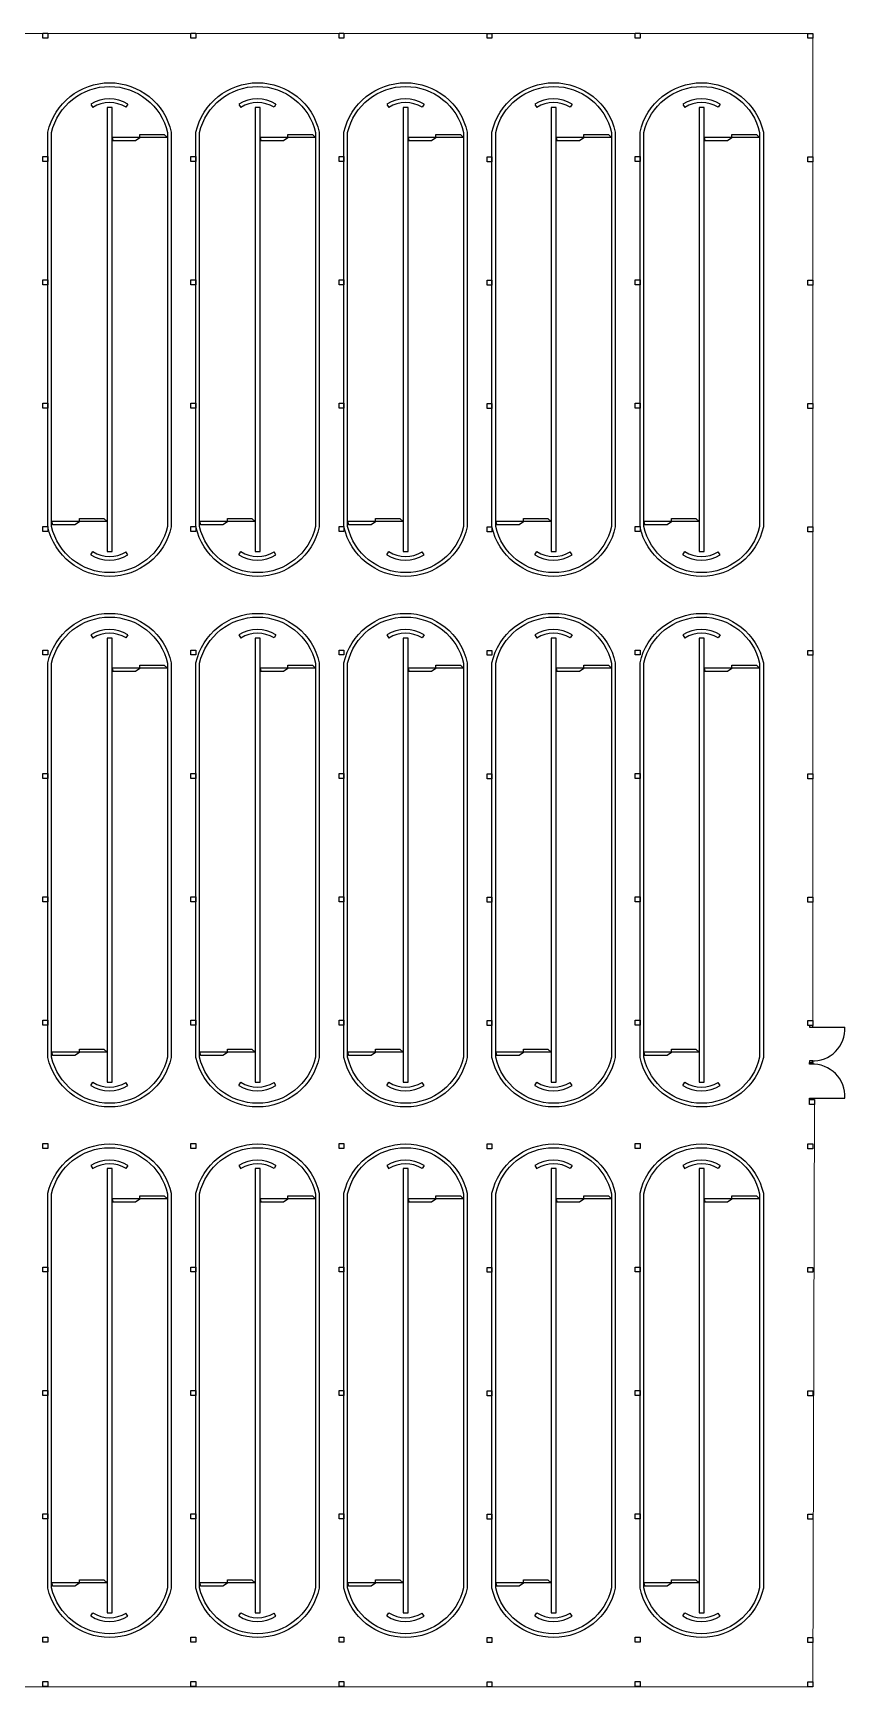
# Model space of a CAD drawing. Header units: metres. Extents: x 2572 to 5235, y 1556 to 2684.
# Drawn here: x 4714.8 to 4747.7, y 2617.5 to 2684.5 of the extents above; entities that cross this region are included whole.
import ezdxf

# ---------------------------------------------------------------- set-up
doc = ezdxf.new("R2010")
doc.units = ezdxf.units.M
doc.layers.add('VIGAS DE LOSA1', color=190, linetype='Continuous', lineweight=9)

msp = doc.modelspace()

# ---------------------------------------------------------------- linework, layer by layer
for points in [[(4715.359, 2684.481), (4715.359, 2684.281), (4715.159, 2684.281), (4715.159, 2684.481), (4715.359, 2684.481)], [(4721.359, 2684.481), (4721.359, 2684.281), (4721.159, 2684.281), (4721.159, 2684.481), (4721.359, 2684.481)], [(4727.359, 2684.481), (4727.359, 2684.281), (4727.159, 2684.281), (4727.159, 2684.481), (4727.359, 2684.481)], [(4733.359, 2684.468), (4733.359, 2684.268), (4733.159, 2684.268), (4733.159, 2684.468), (4733.359, 2684.468)], [(4739.359, 2684.481), (4739.359, 2684.281), (4739.159, 2684.281), (4739.159, 2684.481), (4739.359, 2684.481)], [(4746.359, 2684.468), (4746.359, 2684.268), (4746.159, 2684.268), (4746.159, 2684.468), (4746.359, 2684.468)], [(4717.097, 2681.593), (4717.178, 2681.467)], [(4717.759, 2672.468), (4717.759, 2663.468), (4717.959, 2663.468), (4717.959, 2681.468), (4717.759, 2681.468), (4717.759, 2672.468)], [(4718.605, 2681.601), (4718.525, 2681.473)], [(4723.097, 2681.593), (4723.178, 2681.467)], [(4723.759, 2672.468), (4723.759, 2663.468), (4723.959, 2663.468), (4723.959, 2681.468), (4723.759, 2681.468), (4723.759, 2672.468)], [(4724.605, 2681.601), (4724.525, 2681.473)], [(4729.097, 2681.593), (4729.178, 2681.467)], [(4729.759, 2672.468), (4729.759, 2663.468), (4729.959, 2663.468), (4729.959, 2681.468), (4729.759, 2681.468), (4729.759, 2672.468)], [(4730.605, 2681.601), (4730.525, 2681.473)], [(4735.097, 2681.593), (4735.178, 2681.467)], [(4735.759, 2672.468), (4735.759, 2663.468), (4735.959, 2663.468), (4735.959, 2681.468), (4735.759, 2681.468), (4735.759, 2672.468)], [(4736.605, 2681.601), (4736.525, 2681.473)], [(4741.097, 2681.593), (4741.178, 2681.467)], [(4741.759, 2672.468), (4741.759, 2663.468), (4741.959, 2663.468), (4741.959, 2681.468), (4741.759, 2681.468), (4741.759, 2672.468)], [(4742.605, 2681.601), (4742.525, 2681.473)], [(4720.209, 2680.244), (4717.959, 2680.244), (4717.993, 2680.123), (4718.906, 2680.123), (4719.084, 2680.244), (4719.084, 2680.365), (4720.078, 2680.365), (4720.209, 2680.244)], [(4726.209, 2680.244), (4723.959, 2680.244), (4723.993, 2680.123), (4724.906, 2680.123), (4725.084, 2680.244), (4725.084, 2680.365), (4726.078, 2680.365), (4726.209, 2680.244)], [(4732.209, 2680.244), (4729.959, 2680.244), (4729.993, 2680.123), (4730.906, 2680.123), (4731.084, 2680.244), (4731.084, 2680.365), (4732.078, 2680.365), (4732.209, 2680.244)], [(4738.209, 2680.244), (4735.959, 2680.244), (4735.993, 2680.123), (4736.906, 2680.123), (4737.084, 2680.244), (4737.084, 2680.365), (4738.078, 2680.365), (4738.209, 2680.244)], [(4744.209, 2680.244), (4741.959, 2680.244), (4741.993, 2680.123), (4742.906, 2680.123), (4743.084, 2680.244), (4743.084, 2680.365), (4744.078, 2680.365), (4744.209, 2680.244)], [(4715.359, 2679.481), (4715.359, 2679.281), (4715.159, 2679.281), (4715.159, 2679.481), (4715.359, 2679.481)], [(4721.359, 2679.481), (4721.359, 2679.281), (4721.159, 2679.281), (4721.159, 2679.481), (4721.359, 2679.481)], [(4727.359, 2679.481), (4727.359, 2679.281), (4727.159, 2679.281), (4727.159, 2679.481), (4727.359, 2679.481)], [(4733.359, 2679.468), (4733.359, 2679.268), (4733.159, 2679.268), (4733.159, 2679.468), (4733.359, 2679.468)], [(4739.359, 2679.481), (4739.359, 2679.281), (4739.159, 2679.281), (4739.159, 2679.481), (4739.359, 2679.481)], [(4746.359, 2679.468), (4746.359, 2679.268), (4746.159, 2679.268), (4746.159, 2679.468), (4746.359, 2679.468)], [(4715.359, 2674.481), (4715.359, 2674.281), (4715.159, 2674.281), (4715.159, 2674.481), (4715.359, 2674.481)], [(4721.359, 2674.481), (4721.359, 2674.281), (4721.159, 2674.281), (4721.159, 2674.481), (4721.359, 2674.481)], [(4727.359, 2674.481), (4727.359, 2674.281), (4727.159, 2674.281), (4727.159, 2674.481), (4727.359, 2674.481)], [(4733.359, 2674.468), (4733.359, 2674.268), (4733.159, 2674.268), (4733.159, 2674.468), (4733.359, 2674.468)], [(4739.359, 2674.481), (4739.359, 2674.281), (4739.159, 2674.281), (4739.159, 2674.481), (4739.359, 2674.481)], [(4746.359, 2674.468), (4746.359, 2674.268), (4746.159, 2674.268), (4746.159, 2674.468), (4746.359, 2674.468)], [(4715.359, 2669.481), (4715.359, 2669.281), (4715.159, 2669.281), (4715.159, 2669.481), (4715.359, 2669.481)], [(4721.359, 2669.481), (4721.359, 2669.281), (4721.159, 2669.281), (4721.159, 2669.481), (4721.359, 2669.481)], [(4727.359, 2669.481), (4727.359, 2669.281), (4727.159, 2669.281), (4727.159, 2669.481), (4727.359, 2669.481)], [(4733.359, 2669.468), (4733.359, 2669.268), (4733.159, 2669.268), (4733.159, 2669.468), (4733.359, 2669.468)], [(4739.359, 2669.481), (4739.359, 2669.281), (4739.159, 2669.281), (4739.159, 2669.481), (4739.359, 2669.481)], [(4746.359, 2669.468), (4746.359, 2669.268), (4746.159, 2669.268), (4746.159, 2669.468), (4746.359, 2669.468)], [(4715.359, 2664.481), (4715.359, 2664.281), (4715.159, 2664.281), (4715.159, 2664.481), (4715.359, 2664.481)], [(4717.759, 2664.688), (4715.509, 2664.688), (4715.543, 2664.567), (4716.456, 2664.567), (4716.634, 2664.688), (4716.634, 2664.808), (4717.628, 2664.808), (4717.759, 2664.688)], [(4721.359, 2664.481), (4721.359, 2664.281), (4721.159, 2664.281), (4721.159, 2664.481), (4721.359, 2664.481)], [(4723.759, 2664.688), (4721.509, 2664.688), (4721.543, 2664.567), (4722.456, 2664.567), (4722.634, 2664.688), (4722.634, 2664.808), (4723.628, 2664.808), (4723.759, 2664.688)], [(4727.359, 2664.481), (4727.359, 2664.281), (4727.159, 2664.281), (4727.159, 2664.481), (4727.359, 2664.481)], [(4729.759, 2664.688), (4727.509, 2664.688), (4727.543, 2664.567), (4728.456, 2664.567), (4728.634, 2664.688), (4728.634, 2664.808), (4729.628, 2664.808), (4729.759, 2664.688)], [(4733.359, 2664.468), (4733.359, 2664.268), (4733.159, 2664.268), (4733.159, 2664.468), (4733.359, 2664.468)], [(4735.759, 2664.688), (4733.509, 2664.688), (4733.543, 2664.567), (4734.456, 2664.567), (4734.634, 2664.688), (4734.634, 2664.808), (4735.628, 2664.808), (4735.759, 2664.688)], [(4739.359, 2664.481), (4739.359, 2664.281), (4739.159, 2664.281), (4739.159, 2664.481), (4739.359, 2664.481)], [(4741.759, 2664.688), (4739.509, 2664.688), (4739.543, 2664.567), (4740.456, 2664.567), (4740.634, 2664.688), (4740.634, 2664.808), (4741.628, 2664.808), (4741.759, 2664.688)], [(4746.359, 2664.468), (4746.359, 2664.268), (4746.159, 2664.268), (4746.159, 2664.468), (4746.359, 2664.468)], [(4717.097, 2663.342), (4717.178, 2663.468)], [(4718.605, 2663.334), (4718.525, 2663.462)], [(4723.097, 2663.342), (4723.178, 2663.468)], [(4724.605, 2663.334), (4724.525, 2663.462)], [(4729.097, 2663.342), (4729.178, 2663.468)], [(4730.605, 2663.334), (4730.525, 2663.462)], [(4735.097, 2663.342), (4735.178, 2663.468)], [(4736.605, 2663.334), (4736.525, 2663.462)], [(4741.097, 2663.342), (4741.178, 2663.468)], [(4742.605, 2663.334), (4742.525, 2663.462)], [(4717.097, 2660.093), (4717.178, 2659.967)], [(4717.759, 2650.968), (4717.759, 2641.968), (4717.959, 2641.968), (4717.959, 2659.968), (4717.759, 2659.968), (4717.759, 2650.968)], [(4718.605, 2660.101), (4718.525, 2659.973)], [(4723.097, 2660.093), (4723.178, 2659.967)], [(4723.759, 2650.968), (4723.759, 2641.968), (4723.959, 2641.968), (4723.959, 2659.968), (4723.759, 2659.968), (4723.759, 2650.968)], [(4724.605, 2660.101), (4724.525, 2659.973)], [(4729.097, 2660.093), (4729.178, 2659.967)], [(4729.759, 2650.968), (4729.759, 2641.968), (4729.959, 2641.968), (4729.959, 2659.968), (4729.759, 2659.968), (4729.759, 2650.968)], [(4730.605, 2660.101), (4730.525, 2659.973)], [(4735.097, 2660.093), (4735.178, 2659.967)], [(4735.759, 2650.968), (4735.759, 2641.968), (4735.959, 2641.968), (4735.959, 2659.968), (4735.759, 2659.968), (4735.759, 2650.968)], [(4736.605, 2660.101), (4736.525, 2659.973)], [(4741.097, 2660.093), (4741.178, 2659.967)], [(4741.759, 2650.968), (4741.759, 2641.968), (4741.959, 2641.968), (4741.959, 2659.968), (4741.759, 2659.968), (4741.759, 2650.968)], [(4742.605, 2660.101), (4742.525, 2659.973)], [(4715.359, 2659.481), (4715.359, 2659.281), (4715.159, 2659.281), (4715.159, 2659.481), (4715.359, 2659.481)], [(4721.359, 2659.481), (4721.359, 2659.281), (4721.159, 2659.281), (4721.159, 2659.481), (4721.359, 2659.481)], [(4727.359, 2659.481), (4727.359, 2659.281), (4727.159, 2659.281), (4727.159, 2659.481), (4727.359, 2659.481)], [(4733.359, 2659.468), (4733.359, 2659.268), (4733.159, 2659.268), (4733.159, 2659.468), (4733.359, 2659.468)], [(4739.359, 2659.481), (4739.359, 2659.281), (4739.159, 2659.281), (4739.159, 2659.481), (4739.359, 2659.481)], [(4746.359, 2659.468), (4746.359, 2659.268), (4746.159, 2659.268), (4746.159, 2659.468), (4746.359, 2659.468)], [(4720.209, 2658.744), (4717.959, 2658.744), (4717.993, 2658.623), (4718.906, 2658.623), (4719.084, 2658.744), (4719.084, 2658.865), (4720.078, 2658.865), (4720.209, 2658.744)], [(4726.209, 2658.744), (4723.959, 2658.744), (4723.993, 2658.623), (4724.906, 2658.623), (4725.084, 2658.744), (4725.084, 2658.865), (4726.078, 2658.865), (4726.209, 2658.744)], [(4732.209, 2658.744), (4729.959, 2658.744), (4729.993, 2658.623), (4730.906, 2658.623), (4731.084, 2658.744), (4731.084, 2658.865), (4732.078, 2658.865), (4732.209, 2658.744)], [(4738.209, 2658.744), (4735.959, 2658.744), (4735.993, 2658.623), (4736.906, 2658.623), (4737.084, 2658.744), (4737.084, 2658.865), (4738.078, 2658.865), (4738.209, 2658.744)], [(4744.209, 2658.744), (4741.959, 2658.744), (4741.993, 2658.623), (4742.906, 2658.623), (4743.084, 2658.744), (4743.084, 2658.865), (4744.078, 2658.865), (4744.209, 2658.744)], [(4715.359, 2654.481), (4715.359, 2654.281), (4715.159, 2654.281), (4715.159, 2654.481), (4715.359, 2654.481)], [(4721.359, 2654.481), (4721.359, 2654.281), (4721.159, 2654.281), (4721.159, 2654.481), (4721.359, 2654.481)], [(4727.359, 2654.481), (4727.359, 2654.281), (4727.159, 2654.281), (4727.159, 2654.481), (4727.359, 2654.481)], [(4733.359, 2654.468), (4733.359, 2654.268), (4733.159, 2654.268), (4733.159, 2654.468), (4733.359, 2654.468)], [(4739.359, 2654.481), (4739.359, 2654.281), (4739.159, 2654.281), (4739.159, 2654.481), (4739.359, 2654.481)], [(4746.359, 2654.468), (4746.359, 2654.268), (4746.159, 2654.268), (4746.159, 2654.468), (4746.359, 2654.468)], [(4715.359, 2649.481), (4715.359, 2649.281), (4715.159, 2649.281), (4715.159, 2649.481), (4715.359, 2649.481)], [(4721.359, 2649.481), (4721.359, 2649.281), (4721.159, 2649.281), (4721.159, 2649.481), (4721.359, 2649.481)], [(4727.359, 2649.481), (4727.359, 2649.281), (4727.159, 2649.281), (4727.159, 2649.481), (4727.359, 2649.481)], [(4733.359, 2649.468), (4733.359, 2649.268), (4733.159, 2649.268), (4733.159, 2649.468), (4733.359, 2649.468)], [(4739.359, 2649.481), (4739.359, 2649.281), (4739.159, 2649.281), (4739.159, 2649.481), (4739.359, 2649.481)], [(4746.359, 2649.468), (4746.359, 2649.268), (4746.159, 2649.268), (4746.159, 2649.468), (4746.359, 2649.468)], [(4715.359, 2644.481), (4715.359, 2644.281), (4715.159, 2644.281), (4715.159, 2644.481), (4715.359, 2644.481)], [(4721.359, 2644.481), (4721.359, 2644.281), (4721.159, 2644.281), (4721.159, 2644.481), (4721.359, 2644.481)], [(4727.359, 2644.481), (4727.359, 2644.281), (4727.159, 2644.281), (4727.159, 2644.481), (4727.359, 2644.481)], [(4733.359, 2644.468), (4733.359, 2644.268), (4733.159, 2644.268), (4733.159, 2644.468), (4733.359, 2644.468)], [(4739.359, 2644.481), (4739.359, 2644.281), (4739.159, 2644.281), (4739.159, 2644.481), (4739.359, 2644.481)], [(4746.359, 2644.468), (4746.359, 2644.268), (4746.159, 2644.268), (4746.159, 2644.468), (4746.359, 2644.468)], [(4746.359, 2644.268), (4746.234, 2644.268), (4746.234, 2644.205), (4746.359, 2644.205), (4746.359, 2644.268)], [(4746.296, 2644.205), (4747.663, 2644.205)], [(4717.759, 2643.188), (4715.509, 2643.188), (4715.543, 2643.067), (4716.456, 2643.067), (4716.634, 2643.188), (4716.634, 2643.308), (4717.628, 2643.308), (4717.759, 2643.188)], [(4723.759, 2643.188), (4721.509, 2643.188), (4721.543, 2643.067), (4722.456, 2643.067), (4722.634, 2643.188), (4722.634, 2643.308), (4723.628, 2643.308), (4723.759, 2643.188)], [(4729.759, 2643.188), (4727.509, 2643.188), (4727.543, 2643.067), (4728.456, 2643.067), (4728.634, 2643.188), (4728.634, 2643.308), (4729.628, 2643.308), (4729.759, 2643.188)], [(4735.759, 2643.188), (4733.509, 2643.188), (4733.543, 2643.067), (4734.456, 2643.067), (4734.634, 2643.188), (4734.634, 2643.308), (4735.628, 2643.308), (4735.759, 2643.188)], [(4741.759, 2643.188), (4739.509, 2643.188), (4739.543, 2643.067), (4740.456, 2643.067), (4740.634, 2643.188), (4740.634, 2643.308), (4741.628, 2643.308), (4741.759, 2643.188)], [(4746.359, 2642.838), (4746.234, 2642.838), (4746.234, 2642.768), (4746.359, 2642.768), (4746.359, 2642.838)], [(4746.359, 2642.697), (4746.234, 2642.697), (4746.234, 2642.768), (4746.359, 2642.768), (4746.359, 2642.697)], [(4717.097, 2641.842), (4717.178, 2641.968)], [(4718.605, 2641.834), (4718.525, 2641.962)], [(4723.097, 2641.842), (4723.178, 2641.968)], [(4724.605, 2641.834), (4724.525, 2641.962)], [(4729.097, 2641.842), (4729.178, 2641.968)], [(4730.605, 2641.834), (4730.525, 2641.962)], [(4735.097, 2641.842), (4735.178, 2641.968)], [(4736.605, 2641.834), (4736.525, 2641.962)], [(4741.097, 2641.842), (4741.178, 2641.968)], [(4742.605, 2641.834), (4742.525, 2641.962)], [(4746.359, 2641.268), (4746.234, 2641.268), (4746.234, 2641.33), (4746.359, 2641.33), (4746.359, 2641.268)], [(4746.434, 2641.268), (4746.434, 2641.068), (4746.234, 2641.068), (4746.234, 2641.268), (4746.434, 2641.268)], [(4746.296, 2641.33), (4747.663, 2641.33)], [(4715.359, 2639.481), (4715.359, 2639.281), (4715.159, 2639.281), (4715.159, 2639.481), (4715.359, 2639.481)], [(4721.359, 2639.481), (4721.359, 2639.281), (4721.159, 2639.281), (4721.159, 2639.481), (4721.359, 2639.481)], [(4727.359, 2639.481), (4727.359, 2639.281), (4727.159, 2639.281), (4727.159, 2639.481), (4727.359, 2639.481)], [(4733.359, 2639.468), (4733.359, 2639.268), (4733.159, 2639.268), (4733.159, 2639.468), (4733.359, 2639.468)], [(4739.359, 2639.481), (4739.359, 2639.281), (4739.159, 2639.281), (4739.159, 2639.481), (4739.359, 2639.481)], [(4746.359, 2639.468), (4746.359, 2639.268), (4746.159, 2639.268), (4746.159, 2639.468), (4746.359, 2639.468)], [(4717.097, 2638.593), (4717.178, 2638.467)], [(4717.759, 2629.468), (4717.759, 2620.468), (4717.959, 2620.468), (4717.959, 2638.468), (4717.759, 2638.468), (4717.759, 2629.468)], [(4718.605, 2638.601), (4718.525, 2638.473)], [(4723.097, 2638.593), (4723.178, 2638.467)], [(4723.759, 2629.468), (4723.759, 2620.468), (4723.959, 2620.468), (4723.959, 2638.468), (4723.759, 2638.468), (4723.759, 2629.468)], [(4724.605, 2638.601), (4724.525, 2638.473)], [(4729.097, 2638.593), (4729.178, 2638.467)], [(4729.759, 2629.468), (4729.759, 2620.468), (4729.959, 2620.468), (4729.959, 2638.468), (4729.759, 2638.468), (4729.759, 2629.468)], [(4730.605, 2638.601), (4730.525, 2638.473)], [(4735.097, 2638.593), (4735.178, 2638.467)], [(4735.759, 2629.468), (4735.759, 2620.468), (4735.959, 2620.468), (4735.959, 2638.468), (4735.759, 2638.468), (4735.759, 2629.468)], [(4736.605, 2638.601), (4736.525, 2638.473)], [(4741.097, 2638.593), (4741.178, 2638.467)], [(4741.759, 2629.468), (4741.759, 2620.468), (4741.959, 2620.468), (4741.959, 2638.468), (4741.759, 2638.468), (4741.759, 2629.468)], [(4742.605, 2638.601), (4742.525, 2638.473)], [(4720.209, 2637.244), (4717.959, 2637.244), (4717.993, 2637.123), (4718.906, 2637.123), (4719.084, 2637.244), (4719.084, 2637.365), (4720.078, 2637.365), (4720.209, 2637.244)], [(4726.209, 2637.244), (4723.959, 2637.244), (4723.993, 2637.123), (4724.906, 2637.123), (4725.084, 2637.244), (4725.084, 2637.365), (4726.078, 2637.365), (4726.209, 2637.244)], [(4732.209, 2637.244), (4729.959, 2637.244), (4729.993, 2637.123), (4730.906, 2637.123), (4731.084, 2637.244), (4731.084, 2637.365), (4732.078, 2637.365), (4732.209, 2637.244)], [(4738.209, 2637.244), (4735.959, 2637.244), (4735.993, 2637.123), (4736.906, 2637.123), (4737.084, 2637.244), (4737.084, 2637.365), (4738.078, 2637.365), (4738.209, 2637.244)], [(4744.209, 2637.244), (4741.959, 2637.244), (4741.993, 2637.123), (4742.906, 2637.123), (4743.084, 2637.244), (4743.084, 2637.365), (4744.078, 2637.365), (4744.209, 2637.244)], [(4715.359, 2634.481), (4715.359, 2634.281), (4715.159, 2634.281), (4715.159, 2634.481), (4715.359, 2634.481)], [(4721.359, 2634.481), (4721.359, 2634.281), (4721.159, 2634.281), (4721.159, 2634.481), (4721.359, 2634.481)], [(4727.359, 2634.481), (4727.359, 2634.281), (4727.159, 2634.281), (4727.159, 2634.481), (4727.359, 2634.481)], [(4733.359, 2634.468), (4733.359, 2634.268), (4733.159, 2634.268), (4733.159, 2634.468), (4733.359, 2634.468)], [(4739.359, 2634.481), (4739.359, 2634.281), (4739.159, 2634.281), (4739.159, 2634.481), (4739.359, 2634.481)], [(4746.359, 2634.468), (4746.359, 2634.268), (4746.159, 2634.268), (4746.159, 2634.468), (4746.359, 2634.468)], [(4715.359, 2629.481), (4715.359, 2629.281), (4715.159, 2629.281), (4715.159, 2629.481), (4715.359, 2629.481)], [(4721.359, 2629.481), (4721.359, 2629.281), (4721.159, 2629.281), (4721.159, 2629.481), (4721.359, 2629.481)], [(4727.359, 2629.481), (4727.359, 2629.281), (4727.159, 2629.281), (4727.159, 2629.481), (4727.359, 2629.481)], [(4733.359, 2629.468), (4733.359, 2629.268), (4733.159, 2629.268), (4733.159, 2629.468), (4733.359, 2629.468)], [(4739.359, 2629.481), (4739.359, 2629.281), (4739.159, 2629.281), (4739.159, 2629.481), (4739.359, 2629.481)], [(4746.359, 2629.468), (4746.359, 2629.268), (4746.159, 2629.268), (4746.159, 2629.468), (4746.359, 2629.468)], [(4715.359, 2624.481), (4715.359, 2624.281), (4715.159, 2624.281), (4715.159, 2624.481), (4715.359, 2624.481)], [(4721.359, 2624.481), (4721.359, 2624.281), (4721.159, 2624.281), (4721.159, 2624.481), (4721.359, 2624.481)], [(4727.359, 2624.481), (4727.359, 2624.281), (4727.159, 2624.281), (4727.159, 2624.481), (4727.359, 2624.481)], [(4733.359, 2624.468), (4733.359, 2624.268), (4733.159, 2624.268), (4733.159, 2624.468), (4733.359, 2624.468)], [(4739.359, 2624.481), (4739.359, 2624.281), (4739.159, 2624.281), (4739.159, 2624.481), (4739.359, 2624.481)], [(4746.359, 2624.468), (4746.359, 2624.268), (4746.159, 2624.268), (4746.159, 2624.468), (4746.359, 2624.468)], [(4717.759, 2621.688), (4715.509, 2621.688), (4715.543, 2621.567), (4716.456, 2621.567), (4716.634, 2621.688), (4716.634, 2621.808), (4717.628, 2621.808), (4717.759, 2621.688)], [(4723.759, 2621.688), (4721.509, 2621.688), (4721.543, 2621.567), (4722.456, 2621.567), (4722.634, 2621.688), (4722.634, 2621.808), (4723.628, 2621.808), (4723.759, 2621.688)], [(4729.759, 2621.688), (4727.509, 2621.688), (4727.543, 2621.567), (4728.456, 2621.567), (4728.634, 2621.688), (4728.634, 2621.808), (4729.628, 2621.808), (4729.759, 2621.688)], [(4735.759, 2621.688), (4733.509, 2621.688), (4733.543, 2621.567), (4734.456, 2621.567), (4734.634, 2621.688), (4734.634, 2621.808), (4735.628, 2621.808), (4735.759, 2621.688)], [(4741.759, 2621.688), (4739.509, 2621.688), (4739.543, 2621.567), (4740.456, 2621.567), (4740.634, 2621.688), (4740.634, 2621.808), (4741.628, 2621.808), (4741.759, 2621.688)], [(4717.097, 2620.342), (4717.178, 2620.468)], [(4718.605, 2620.334), (4718.525, 2620.462)], [(4723.097, 2620.342), (4723.178, 2620.468)], [(4724.605, 2620.334), (4724.525, 2620.462)], [(4729.097, 2620.342), (4729.178, 2620.468)], [(4730.605, 2620.334), (4730.525, 2620.462)], [(4735.097, 2620.342), (4735.178, 2620.468)], [(4736.605, 2620.334), (4736.525, 2620.462)], [(4741.097, 2620.342), (4741.178, 2620.468)], [(4742.605, 2620.334), (4742.525, 2620.462)], [(4715.359, 2619.481), (4715.359, 2619.281), (4715.159, 2619.281), (4715.159, 2619.481), (4715.359, 2619.481)], [(4721.359, 2619.481), (4721.359, 2619.281), (4721.159, 2619.281), (4721.159, 2619.481), (4721.359, 2619.481)], [(4727.359, 2619.481), (4727.359, 2619.281), (4727.159, 2619.281), (4727.159, 2619.481), (4727.359, 2619.481)], [(4733.359, 2619.468), (4733.359, 2619.268), (4733.159, 2619.268), (4733.159, 2619.468), (4733.359, 2619.468)], [(4739.359, 2619.481), (4739.359, 2619.281), (4739.159, 2619.281), (4739.159, 2619.481), (4739.359, 2619.481)], [(4746.359, 2619.468), (4746.359, 2619.268), (4746.159, 2619.268), (4746.159, 2619.468), (4746.359, 2619.468)], [(4715.359, 2617.681), (4715.359, 2617.481), (4715.159, 2617.481), (4715.159, 2617.681), (4715.359, 2617.681)], [(4721.359, 2617.681), (4721.359, 2617.481), (4721.159, 2617.481), (4721.159, 2617.681), (4721.359, 2617.681)], [(4727.359, 2617.681), (4727.359, 2617.481), (4727.159, 2617.481), (4727.159, 2617.681), (4727.359, 2617.681)], [(4733.359, 2617.668), (4733.359, 2617.468), (4733.159, 2617.468), (4733.159, 2617.668), (4733.359, 2617.668)], [(4739.359, 2617.681), (4739.359, 2617.481), (4739.159, 2617.481), (4739.159, 2617.681), (4739.359, 2617.681)], [(4746.359, 2617.668), (4746.359, 2617.468), (4746.159, 2617.468), (4746.159, 2617.668), (4746.359, 2617.668)]]:
    msp.add_lwpolyline(points)
for points in [[(4720.359, 2672.468), (4720.359, 2664.468, -0.8), (4715.359, 2664.468), (4715.359, 2672.468), (4715.359, 2680.468, -0.8), (4720.359, 2680.468), (4720.359, 2672.468)], [(4726.359, 2672.468), (4726.359, 2664.468, -0.8), (4721.359, 2664.468), (4721.359, 2672.468), (4721.359, 2680.468, -0.8), (4726.359, 2680.468), (4726.359, 2672.468)], [(4732.359, 2672.468), (4732.359, 2664.468, -0.8), (4727.359, 2664.468), (4727.359, 2672.468), (4727.359, 2680.468, -0.8), (4732.359, 2680.468), (4732.359, 2672.468)], [(4738.359, 2672.468), (4738.359, 2664.468, -0.8), (4733.359, 2664.468), (4733.359, 2672.468), (4733.359, 2680.468, -0.8), (4738.359, 2680.468), (4738.359, 2672.468)], [(4744.359, 2672.468), (4744.359, 2664.468, -0.8), (4739.359, 2664.468), (4739.359, 2672.468), (4739.359, 2680.468, -0.8), (4744.359, 2680.468), (4744.359, 2672.468)], [(4720.359, 2650.968), (4720.359, 2642.968, -0.8), (4715.359, 2642.968), (4715.359, 2650.968), (4715.359, 2658.968, -0.8), (4720.359, 2658.968), (4720.359, 2650.968)], [(4726.359, 2650.968), (4726.359, 2642.968, -0.8), (4721.359, 2642.968), (4721.359, 2650.968), (4721.359, 2658.968, -0.8), (4726.359, 2658.968), (4726.359, 2650.968)], [(4732.359, 2650.968), (4732.359, 2642.968, -0.8), (4727.359, 2642.968), (4727.359, 2650.968), (4727.359, 2658.968, -0.8), (4732.359, 2658.968), (4732.359, 2650.968)], [(4738.359, 2650.968), (4738.359, 2642.968, -0.8), (4733.359, 2642.968), (4733.359, 2650.968), (4733.359, 2658.968, -0.8), (4738.359, 2658.968), (4738.359, 2650.968)], [(4744.359, 2650.968), (4744.359, 2642.968, -0.8), (4739.359, 2642.968), (4739.359, 2650.968), (4739.359, 2658.968, -0.8), (4744.359, 2658.968), (4744.359, 2650.968)], [(4720.359, 2629.468), (4720.359, 2621.468, -0.8), (4715.359, 2621.468), (4715.359, 2629.468), (4715.359, 2637.468, -0.8), (4720.359, 2637.468), (4720.359, 2629.468)], [(4726.359, 2629.468), (4726.359, 2621.468, -0.8), (4721.359, 2621.468), (4721.359, 2629.468), (4721.359, 2637.468, -0.8), (4726.359, 2637.468), (4726.359, 2629.468)], [(4732.359, 2629.468), (4732.359, 2621.468, -0.8), (4727.359, 2621.468), (4727.359, 2629.468), (4727.359, 2637.468, -0.8), (4732.359, 2637.468), (4732.359, 2629.468)], [(4738.359, 2629.468), (4738.359, 2621.468, -0.8), (4733.359, 2621.468), (4733.359, 2629.468), (4733.359, 2637.468, -0.8), (4738.359, 2637.468), (4738.359, 2629.468)], [(4744.359, 2629.468), (4744.359, 2621.468, -0.8), (4739.359, 2621.468), (4739.359, 2629.468), (4739.359, 2637.468, -0.8), (4744.359, 2637.468), (4744.359, 2629.468)]]:
    msp.add_lwpolyline(points, format="xyb")
for points in [[(4720.209, 2672.468), (4720.209, 2664.484, -0.794435), (4715.509, 2664.484), (4715.509, 2672.468), (4715.509, 2680.451, -0.794435), (4720.209, 2680.451)], [(4726.209, 2672.468), (4726.209, 2664.484, -0.794435), (4721.509, 2664.484), (4721.509, 2672.468), (4721.509, 2680.451, -0.794435), (4726.209, 2680.451)], [(4732.209, 2672.468), (4732.209, 2664.484, -0.794435), (4727.509, 2664.484), (4727.509, 2672.468), (4727.509, 2680.451, -0.794435), (4732.209, 2680.451)], [(4738.209, 2672.468), (4738.209, 2664.484, -0.794435), (4733.509, 2664.484), (4733.509, 2672.468), (4733.509, 2680.451, -0.794435), (4738.209, 2680.451)], [(4744.209, 2672.468), (4744.209, 2664.484, -0.794435), (4739.509, 2664.484), (4739.509, 2672.468), (4739.509, 2680.451, -0.794435), (4744.209, 2680.451)], [(4720.209, 2650.968), (4720.209, 2642.984, -0.794435), (4715.509, 2642.984), (4715.509, 2650.968), (4715.509, 2658.951, -0.794435), (4720.209, 2658.951)], [(4726.209, 2650.968), (4726.209, 2642.984, -0.794435), (4721.509, 2642.984), (4721.509, 2650.968), (4721.509, 2658.951, -0.794435), (4726.209, 2658.951)], [(4732.209, 2650.968), (4732.209, 2642.984, -0.794435), (4727.509, 2642.984), (4727.509, 2650.968), (4727.509, 2658.951, -0.794435), (4732.209, 2658.951)], [(4738.209, 2650.968), (4738.209, 2642.984, -0.794435), (4733.509, 2642.984), (4733.509, 2650.968), (4733.509, 2658.951, -0.794435), (4738.209, 2658.951)], [(4744.209, 2650.968), (4744.209, 2642.984, -0.794435), (4739.509, 2642.984), (4739.509, 2650.968), (4739.509, 2658.951, -0.794435), (4744.209, 2658.951)], [(4720.209, 2629.468), (4720.209, 2621.484, -0.794435), (4715.509, 2621.484), (4715.509, 2629.468), (4715.509, 2637.451, -0.794435), (4720.209, 2637.451)], [(4726.209, 2629.468), (4726.209, 2621.484, -0.794435), (4721.509, 2621.484), (4721.509, 2629.468), (4721.509, 2637.451, -0.794435), (4726.209, 2637.451)], [(4732.209, 2629.468), (4732.209, 2621.484, -0.794435), (4727.509, 2621.484), (4727.509, 2629.468), (4727.509, 2637.451, -0.794435), (4732.209, 2637.451)], [(4738.209, 2629.468), (4738.209, 2621.484, -0.794435), (4733.509, 2621.484), (4733.509, 2629.468), (4733.509, 2637.451, -0.794435), (4738.209, 2637.451)], [(4744.209, 2629.468), (4744.209, 2621.484, -0.794435), (4739.509, 2621.484), (4739.509, 2629.468), (4739.509, 2637.451, -0.794435), (4744.209, 2637.451)]]:
    msp.add_lwpolyline(points, format="xyb", close=True)
for centre, radius, start, end in [((4717.857, 2680.402), 1.413, 58.04563, 122.50966), ((4717.857, 2680.402), 1.263, 58.04563, 122.50966), ((4723.857, 2680.402), 1.413, 58.04563, 122.50966), ((4723.857, 2680.402), 1.263, 58.04563, 122.50966), ((4729.857, 2680.402), 1.413, 58.04563, 122.50966), ((4729.857, 2680.402), 1.263, 58.04563, 122.50966), ((4735.857, 2680.402), 1.413, 58.04563, 122.50966), ((4735.857, 2680.402), 1.263, 58.04563, 122.50966), ((4741.857, 2680.402), 1.413, 58.04563, 122.50966), ((4741.857, 2680.402), 1.263, 58.04563, 122.50966), ((4717.857, 2664.533), 1.413, 237.49034, 301.95437), ((4717.857, 2664.533), 1.263, 237.49034, 301.95437), ((4723.857, 2664.533), 1.413, 237.49034, 301.95437), ((4723.857, 2664.533), 1.263, 237.49034, 301.95437), ((4729.857, 2664.533), 1.413, 237.49034, 301.95437), ((4729.857, 2664.533), 1.263, 237.49034, 301.95437), ((4735.857, 2664.533), 1.413, 237.49034, 301.95437), ((4735.857, 2664.533), 1.263, 237.49034, 301.95437), ((4741.857, 2664.533), 1.413, 237.49034, 301.95437), ((4741.857, 2664.533), 1.263, 237.49034, 301.95437), ((4717.857, 2658.902), 1.413, 58.04563, 122.50966), ((4717.857, 2658.902), 1.263, 58.04563, 122.50966), ((4723.857, 2658.902), 1.413, 58.04563, 122.50966), ((4723.857, 2658.902), 1.263, 58.04563, 122.50966), ((4729.857, 2658.902), 1.413, 58.04563, 122.50966), ((4729.857, 2658.902), 1.263, 58.04563, 122.50966), ((4735.857, 2658.902), 1.413, 58.04563, 122.50966), ((4735.857, 2658.902), 1.263, 58.04563, 122.50966), ((4741.857, 2658.902), 1.413, 58.04563, 122.50966), ((4741.857, 2658.902), 1.263, 58.04563, 122.50966), ((4746.368, 2644.134), 1.297, 266.82926, 3.17074), ((4746.368, 2641.401), 1.297, 356.82926, 93.17074), ((4717.857, 2643.033), 1.413, 237.49034, 301.95437), ((4717.857, 2643.033), 1.263, 237.49034, 301.95437), ((4723.857, 2643.033), 1.413, 237.49034, 301.95437), ((4723.857, 2643.033), 1.263, 237.49034, 301.95437), ((4729.857, 2643.033), 1.413, 237.49034, 301.95437), ((4729.857, 2643.033), 1.263, 237.49034, 301.95437), ((4735.857, 2643.033), 1.413, 237.49034, 301.95437), ((4735.857, 2643.033), 1.263, 237.49034, 301.95437), ((4741.857, 2643.033), 1.413, 237.49034, 301.95437), ((4741.857, 2643.033), 1.263, 237.49034, 301.95437), ((4717.857, 2637.402), 1.413, 58.04563, 122.50966), ((4717.857, 2637.402), 1.263, 58.04563, 122.50966), ((4723.857, 2637.402), 1.413, 58.04563, 122.50966), ((4723.857, 2637.402), 1.263, 58.04563, 122.50966), ((4729.857, 2637.402), 1.413, 58.04563, 122.50966), ((4729.857, 2637.402), 1.263, 58.04563, 122.50966), ((4735.857, 2637.402), 1.413, 58.04563, 122.50966), ((4735.857, 2637.402), 1.263, 58.04563, 122.50966), ((4741.857, 2637.402), 1.413, 58.04563, 122.50966), ((4741.857, 2637.402), 1.263, 58.04563, 122.50966), ((4717.857, 2621.533), 1.413, 237.49034, 301.95437), ((4717.857, 2621.533), 1.263, 237.49034, 301.95437), ((4723.857, 2621.533), 1.413, 237.49034, 301.95437), ((4723.857, 2621.533), 1.263, 237.49034, 301.95437), ((4729.857, 2621.533), 1.413, 237.49034, 301.95437), ((4729.857, 2621.533), 1.263, 237.49034, 301.95437), ((4735.857, 2621.533), 1.413, 237.49034, 301.95437), ((4735.857, 2621.533), 1.263, 237.49034, 301.95437), ((4741.857, 2621.533), 1.413, 237.49034, 301.95437), ((4741.857, 2621.533), 1.263, 237.49034, 301.95437)]:
    msp.add_arc(centre, radius, start, end)
at = {"layer": 'VIGAS DE LOSA1', "color": 2, "linetype": 'Continuous', "lineweight": 9}
for p, q in [((4679.159, 2684.468), (4746.359, 2684.468)), ((4746.359, 2684.468), (4746.359, 2644.468)), ((4746.359, 2617.468), (4679.159, 2617.468))]:
    msp.add_line(p, q, dxfattribs=at)
at = {"layer": 'VIGAS DE LOSA1', "color": 2, "linetype": 'Continuous', "lineweight": 9, "flags": 128}
msp.add_lwpolyline([(4746.359, 2617.468), (4746.434, 2641.068)], dxfattribs=at)

doc.saveas('drawing.dxf')
